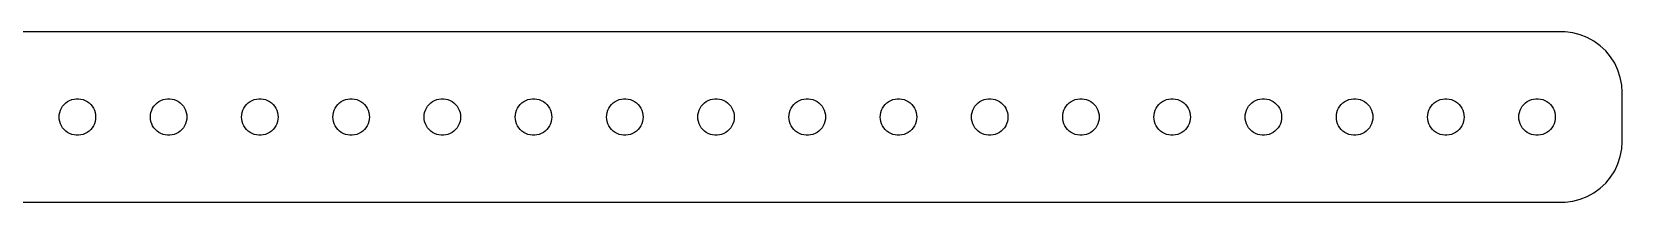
# Model space of a CAD drawing. Header units: metres. Extents: x -254 to 254, y -7 to 7.
# Drawn here: x 123.8 to 254.5, y -7 to 7 of the extents above; entities that cross this region are included whole.
import ezdxf

# ---------------------------------------------------------------- set-up
doc = ezdxf.new("R2010")
doc.units = ezdxf.units.M

msp = doc.modelspace()

# ---------------------------------------------------------------- linework, layer by layer
for p, q in [((249.814, 6.99013), (-249.814, 6.99013)), ((250.437, 6.91142), (249.814, 6.99013)), ((251.045, 6.75528), (250.437, 6.91142)), ((251.629, 6.52412), (251.045, 6.75528)), ((252.179, 6.22163), (251.629, 6.52412)), ((252.687, 5.85255), (252.179, 6.22163)), ((253.145, 5.42273), (252.687, 5.85255)), ((253.545, 4.93892), (253.145, 5.42273)), ((253.882, 4.40877), (253.545, 4.93892)), ((254.149, 3.84062), (253.882, 4.40877)), ((254.343, 3.24344), (254.149, 3.84062)), ((254.461, 2.62666), (254.343, 3.24344)), ((254.5, 2), (254.461, 2.62666)), ((126.696, 1.26648), (126.861, 1.35724)), ((126.861, 1.35724), (127.036, 1.42657)), ((127.036, 1.42657), (127.219, 1.47342)), ((127.219, 1.47342), (127.406, 1.49704)), ((127.406, 1.49704), (127.594, 1.49704)), ((127.594, 1.49704), (127.781, 1.47342)), ((127.781, 1.47342), (127.964, 1.42657)), ((127.964, 1.42657), (128.139, 1.35724)), ((128.139, 1.35724), (128.304, 1.26648)), ((134.196, 1.26648), (134.361, 1.35724)), ((134.361, 1.35724), (134.536, 1.42657)), ((134.536, 1.42657), (134.719, 1.47342)), ((134.719, 1.47342), (134.906, 1.49704)), ((134.906, 1.49704), (135.094, 1.49704)), ((135.094, 1.49704), (135.281, 1.47342)), ((135.281, 1.47342), (135.464, 1.42657)), ((135.464, 1.42657), (135.639, 1.35724)), ((135.639, 1.35724), (135.804, 1.26648)), ((141.696, 1.26648), (141.861, 1.35724)), ((141.861, 1.35724), (142.036, 1.42657)), ((142.036, 1.42657), (142.219, 1.47342)), ((142.219, 1.47342), (142.406, 1.49704)), ((142.406, 1.49704), (142.594, 1.49704)), ((142.594, 1.49704), (142.781, 1.47342)), ((142.781, 1.47342), (142.964, 1.42657)), ((142.964, 1.42657), (143.139, 1.35724)), ((143.139, 1.35724), (143.304, 1.26648)), ((149.196, 1.26648), (149.361, 1.35724)), ((149.361, 1.35724), (149.536, 1.42657)), ((149.536, 1.42657), (149.719, 1.47342)), ((149.719, 1.47342), (149.906, 1.49704)), ((149.906, 1.49704), (150.094, 1.49704)), ((150.094, 1.49704), (150.281, 1.47342)), ((150.281, 1.47342), (150.464, 1.42657)), ((150.464, 1.42657), (150.639, 1.35724)), ((150.639, 1.35724), (150.804, 1.26648)), ((156.696, 1.26648), (156.861, 1.35724)), ((156.861, 1.35724), (157.036, 1.42657)), ((157.036, 1.42657), (157.219, 1.47342)), ((157.219, 1.47342), (157.406, 1.49704)), ((157.406, 1.49704), (157.594, 1.49704)), ((157.594, 1.49704), (157.781, 1.47342)), ((157.781, 1.47342), (157.964, 1.42657)), ((157.964, 1.42657), (158.139, 1.35724)), ((158.139, 1.35724), (158.304, 1.26648)), ((164.196, 1.26648), (164.361, 1.35724)), ((164.361, 1.35724), (164.536, 1.42657)), ((164.536, 1.42657), (164.719, 1.47342)), ((164.719, 1.47342), (164.906, 1.49704)), ((164.906, 1.49704), (165.094, 1.49704)), ((165.094, 1.49704), (165.281, 1.47342)), ((165.281, 1.47342), (165.464, 1.42657)), ((165.464, 1.42657), (165.639, 1.35724)), ((165.639, 1.35724), (165.804, 1.26648)), ((171.696, 1.26648), (171.861, 1.35724)), ((171.861, 1.35724), (172.036, 1.42657)), ((172.036, 1.42657), (172.219, 1.47342)), ((172.219, 1.47342), (172.406, 1.49704)), ((172.406, 1.49704), (172.594, 1.49704)), ((172.594, 1.49704), (172.781, 1.47342)), ((172.781, 1.47342), (172.964, 1.42657)), ((172.964, 1.42657), (173.139, 1.35724)), ((173.139, 1.35724), (173.304, 1.26648)), ((179.196, 1.26648), (179.361, 1.35724)), ((179.361, 1.35724), (179.536, 1.42657)), ((179.536, 1.42657), (179.719, 1.47342)), ((179.719, 1.47342), (179.906, 1.49704)), ((179.906, 1.49704), (180.094, 1.49704)), ((180.094, 1.49704), (180.281, 1.47342)), ((180.281, 1.47342), (180.464, 1.42657)), ((180.464, 1.42657), (180.639, 1.35724)), ((180.639, 1.35724), (180.804, 1.26648)), ((186.696, 1.26648), (186.861, 1.35724)), ((186.861, 1.35724), (187.036, 1.42657)), ((187.036, 1.42657), (187.219, 1.47342)), ((187.219, 1.47342), (187.406, 1.49704)), ((187.406, 1.49704), (187.594, 1.49704)), ((187.594, 1.49704), (187.781, 1.47342)), ((187.781, 1.47342), (187.964, 1.42657)), ((187.964, 1.42657), (188.139, 1.35724)), ((188.139, 1.35724), (188.304, 1.26648)), ((194.196, 1.26648), (194.361, 1.35724)), ((194.361, 1.35724), (194.536, 1.42657)), ((194.536, 1.42657), (194.719, 1.47342)), ((194.719, 1.47342), (194.906, 1.49704)), ((194.906, 1.49704), (195.094, 1.49704)), ((195.094, 1.49704), (195.281, 1.47342)), ((195.281, 1.47342), (195.464, 1.42657)), ((195.464, 1.42657), (195.639, 1.35724)), ((195.639, 1.35724), (195.804, 1.26648)), ((201.696, 1.26648), (201.861, 1.35724)), ((201.861, 1.35724), (202.036, 1.42657)), ((202.036, 1.42657), (202.219, 1.47342)), ((202.219, 1.47342), (202.406, 1.49704)), ((202.406, 1.49704), (202.594, 1.49704)), ((202.594, 1.49704), (202.781, 1.47342)), ((202.781, 1.47342), (202.964, 1.42657)), ((202.964, 1.42657), (203.139, 1.35724)), ((203.139, 1.35724), (203.304, 1.26648)), ((209.196, 1.26648), (209.361, 1.35724)), ((209.361, 1.35724), (209.536, 1.42657)), ((209.536, 1.42657), (209.719, 1.47342)), ((209.719, 1.47342), (209.906, 1.49704)), ((209.906, 1.49704), (210.094, 1.49704)), ((210.094, 1.49704), (210.281, 1.47342)), ((210.281, 1.47342), (210.464, 1.42657)), ((210.464, 1.42657), (210.639, 1.35724)), ((210.639, 1.35724), (210.804, 1.26648)), ((216.696, 1.26648), (216.861, 1.35724)), ((216.861, 1.35724), (217.036, 1.42657)), ((217.036, 1.42657), (217.219, 1.47342)), ((217.219, 1.47342), (217.406, 1.49704)), ((217.406, 1.49704), (217.594, 1.49704)), ((217.594, 1.49704), (217.781, 1.47342)), ((217.781, 1.47342), (217.964, 1.42657)), ((217.964, 1.42657), (218.139, 1.35724)), ((218.139, 1.35724), (218.304, 1.26648)), ((224.196, 1.26648), (224.361, 1.35724)), ((224.361, 1.35724), (224.536, 1.42657)), ((224.536, 1.42657), (224.719, 1.47342)), ((224.719, 1.47342), (224.906, 1.49704)), ((224.906, 1.49704), (225.094, 1.49704)), ((225.094, 1.49704), (225.281, 1.47342)), ((225.281, 1.47342), (225.464, 1.42657)), ((225.464, 1.42657), (225.639, 1.35724)), ((225.639, 1.35724), (225.804, 1.26648)), ((231.696, 1.26648), (231.861, 1.35724)), ((231.861, 1.35724), (232.036, 1.42657)), ((232.036, 1.42657), (232.219, 1.47342)), ((232.219, 1.47342), (232.406, 1.49704)), ((232.406, 1.49704), (232.594, 1.49704)), ((232.594, 1.49704), (232.781, 1.47342)), ((232.781, 1.47342), (232.964, 1.42657)), ((232.964, 1.42657), (233.139, 1.35724)), ((233.139, 1.35724), (233.304, 1.26648)), ((239.196, 1.26648), (239.361, 1.35724)), ((239.361, 1.35724), (239.536, 1.42657)), ((239.536, 1.42657), (239.719, 1.47342)), ((239.719, 1.47342), (239.906, 1.49704)), ((239.906, 1.49704), (240.094, 1.49704)), ((240.094, 1.49704), (240.281, 1.47342)), ((240.281, 1.47342), (240.464, 1.42657)), ((240.464, 1.42657), (240.639, 1.35724)), ((240.639, 1.35724), (240.804, 1.26648)), ((246.696, 1.26648), (246.861, 1.35724)), ((246.861, 1.35724), (247.036, 1.42657)), ((247.036, 1.42657), (247.219, 1.47342)), ((247.219, 1.47342), (247.406, 1.49704)), ((247.406, 1.49704), (247.594, 1.49704)), ((247.594, 1.49704), (247.781, 1.47342)), ((247.781, 1.47342), (247.964, 1.42657)), ((247.964, 1.42657), (248.139, 1.35724)), ((248.139, 1.35724), (248.304, 1.26648)), ((254.5, -2), (254.5, 2)), ((126, 0), (126.012, 0.187988)), ((126.012, -0.187988), (126, 0)), ((126.012, 0.187988), (126.047, 0.373032)), ((126.047, 0.373032), (126.105, 0.552185)), ((126.105, 0.552185), (126.186, 0.722626)), ((126.186, 0.722626), (126.286, 0.881668)), ((126.286, 0.881668), (126.407, 1.02681)), ((126.407, 1.02681), (126.544, 1.15576)), ((126.544, 1.15576), (126.696, 1.26648)), ((128.304, 1.26648), (128.456, 1.15576)), ((128.456, 1.15576), (128.593, 1.02681)), ((128.593, 1.02681), (128.714, 0.881668)), ((128.714, 0.881668), (128.814, 0.722626)), ((128.814, 0.722626), (128.895, 0.552185)), ((128.895, 0.552185), (128.953, 0.373032)), ((128.953, 0.373032), (128.988, 0.187988)), ((128.988, 0.187988), (129, 0)), ((129, 0), (128.988, -0.187988)), ((133.5, 0), (133.512, 0.187988)), ((133.512, -0.187988), (133.5, 0)), ((133.512, 0.187988), (133.547, 0.373032)), ((133.547, 0.373032), (133.605, 0.552185)), ((133.605, 0.552185), (133.686, 0.722626)), ((133.686, 0.722626), (133.786, 0.881668)), ((133.786, 0.881668), (133.907, 1.02681)), ((133.907, 1.02681), (134.044, 1.15576)), ((134.044, 1.15576), (134.196, 1.26648)), ((135.804, 1.26648), (135.956, 1.15576)), ((135.956, 1.15576), (136.093, 1.02681)), ((136.093, 1.02681), (136.214, 0.881668)), ((136.214, 0.881668), (136.314, 0.722626)), ((136.314, 0.722626), (136.395, 0.552185)), ((136.395, 0.552185), (136.453, 0.373032)), ((136.453, 0.373032), (136.488, 0.187988)), ((136.488, 0.187988), (136.5, 0)), ((136.5, 0), (136.488, -0.187988)), ((141, 0), (141.012, 0.187988)), ((141.012, -0.187988), (141, 0)), ((141.012, 0.187988), (141.047, 0.373032)), ((141.047, 0.373032), (141.105, 0.552185)), ((141.105, 0.552185), (141.186, 0.722626)), ((141.186, 0.722626), (141.286, 0.881668)), ((141.286, 0.881668), (141.407, 1.02681)), ((141.407, 1.02681), (141.544, 1.15576)), ((141.544, 1.15576), (141.696, 1.26648)), ((143.304, 1.26648), (143.456, 1.15576)), ((143.456, 1.15576), (143.593, 1.02681)), ((143.593, 1.02681), (143.714, 0.881668)), ((143.714, 0.881668), (143.814, 0.722626)), ((143.814, 0.722626), (143.895, 0.552185)), ((143.895, 0.552185), (143.953, 0.373032)), ((143.953, 0.373032), (143.988, 0.187988)), ((143.988, 0.187988), (144, 0)), ((144, 0), (143.988, -0.187988)), ((148.5, 0), (148.512, 0.187988)), ((148.512, -0.187988), (148.5, 0)), ((148.512, 0.187988), (148.547, 0.373032)), ((148.547, 0.373032), (148.605, 0.552185)), ((148.605, 0.552185), (148.686, 0.722626)), ((148.686, 0.722626), (148.786, 0.881668)), ((148.786, 0.881668), (148.907, 1.02681)), ((148.907, 1.02681), (149.044, 1.15576)), ((149.044, 1.15576), (149.196, 1.26648)), ((150.804, 1.26648), (150.956, 1.15576)), ((150.956, 1.15576), (151.093, 1.02681)), ((151.093, 1.02681), (151.214, 0.881668)), ((151.214, 0.881668), (151.314, 0.722626)), ((151.314, 0.722626), (151.395, 0.552185)), ((151.395, 0.552185), (151.453, 0.373032)), ((151.453, 0.373032), (151.488, 0.187988)), ((151.488, 0.187988), (151.5, 0)), ((151.5, 0), (151.488, -0.187988)), ((156, 0), (156.012, 0.187988)), ((156.012, -0.187988), (156, 0)), ((156.012, 0.187988), (156.047, 0.373032)), ((156.047, 0.373032), (156.105, 0.552185)), ((156.105, 0.552185), (156.186, 0.722626)), ((156.186, 0.722626), (156.286, 0.881668)), ((156.286, 0.881668), (156.407, 1.02681)), ((156.407, 1.02681), (156.544, 1.15576)), ((156.544, 1.15576), (156.696, 1.26648)), ((158.304, 1.26648), (158.456, 1.15576)), ((158.456, 1.15576), (158.593, 1.02681)), ((158.593, 1.02681), (158.714, 0.881668)), ((158.714, 0.881668), (158.814, 0.722626)), ((158.814, 0.722626), (158.895, 0.552185)), ((158.895, 0.552185), (158.953, 0.373032)), ((158.953, 0.373032), (158.988, 0.187988)), ((158.988, 0.187988), (159, 0)), ((159, 0), (158.988, -0.187988)), ((163.5, 0), (163.512, 0.187988)), ((163.512, -0.187988), (163.5, 0)), ((163.512, 0.187988), (163.547, 0.373032)), ((163.547, 0.373032), (163.605, 0.552185)), ((163.605, 0.552185), (163.686, 0.722626)), ((163.686, 0.722626), (163.786, 0.881668)), ((163.786, 0.881668), (163.907, 1.02681)), ((163.907, 1.02681), (164.044, 1.15576)), ((164.044, 1.15576), (164.196, 1.26648)), ((165.804, 1.26648), (165.956, 1.15576)), ((165.956, 1.15576), (166.093, 1.02681)), ((166.093, 1.02681), (166.214, 0.881668)), ((166.214, 0.881668), (166.314, 0.722626)), ((166.314, 0.722626), (166.395, 0.552185)), ((166.395, 0.552185), (166.453, 0.373032)), ((166.453, 0.373032), (166.488, 0.187988)), ((166.488, 0.187988), (166.5, 0)), ((166.5, 0), (166.488, -0.187988)), ((171, 0), (171.012, 0.187988)), ((171.012, -0.187988), (171, 0)), ((171.012, 0.187988), (171.047, 0.373032)), ((171.047, 0.373032), (171.105, 0.552185)), ((171.105, 0.552185), (171.186, 0.722626)), ((171.186, 0.722626), (171.286, 0.881668)), ((171.286, 0.881668), (171.407, 1.02681)), ((171.407, 1.02681), (171.544, 1.15576)), ((171.544, 1.15576), (171.696, 1.26648)), ((173.304, 1.26648), (173.456, 1.15576)), ((173.456, 1.15576), (173.593, 1.02681)), ((173.593, 1.02681), (173.714, 0.881668)), ((173.714, 0.881668), (173.814, 0.722626)), ((173.814, 0.722626), (173.895, 0.552185)), ((173.895, 0.552185), (173.953, 0.373032)), ((173.953, 0.373032), (173.988, 0.187988)), ((173.988, 0.187988), (174, 0)), ((174, 0), (173.988, -0.187988)), ((178.5, 0), (178.512, 0.187988)), ((178.512, -0.187988), (178.5, 0)), ((178.512, 0.187988), (178.547, 0.373032)), ((178.547, 0.373032), (178.605, 0.552185)), ((178.605, 0.552185), (178.686, 0.722626)), ((178.686, 0.722626), (178.786, 0.881668)), ((178.786, 0.881668), (178.907, 1.02681)), ((178.907, 1.02681), (179.044, 1.15576)), ((179.044, 1.15576), (179.196, 1.26648)), ((180.804, 1.26648), (180.956, 1.15576)), ((180.956, 1.15576), (181.093, 1.02681)), ((181.093, 1.02681), (181.214, 0.881668)), ((181.214, 0.881668), (181.314, 0.722626)), ((181.314, 0.722626), (181.395, 0.552185)), ((181.395, 0.552185), (181.453, 0.373032)), ((181.453, 0.373032), (181.488, 0.187988)), ((181.488, 0.187988), (181.5, 0)), ((181.5, 0), (181.488, -0.187988)), ((186, 0), (186.012, 0.187988)), ((186.012, -0.187988), (186, 0)), ((186.012, 0.187988), (186.047, 0.373032)), ((186.047, 0.373032), (186.105, 0.552185)), ((186.105, 0.552185), (186.186, 0.722626)), ((186.186, 0.722626), (186.286, 0.881668)), ((186.286, 0.881668), (186.407, 1.02681)), ((186.407, 1.02681), (186.544, 1.15576)), ((186.544, 1.15576), (186.696, 1.26648)), ((188.304, 1.26648), (188.456, 1.15576)), ((188.456, 1.15576), (188.593, 1.02681)), ((188.593, 1.02681), (188.714, 0.881668)), ((188.714, 0.881668), (188.814, 0.722626)), ((188.814, 0.722626), (188.895, 0.552185)), ((188.895, 0.552185), (188.953, 0.373032)), ((188.953, 0.373032), (188.988, 0.187988)), ((188.988, 0.187988), (189, 0)), ((189, 0), (188.988, -0.187988)), ((193.5, 0), (193.512, 0.187988)), ((193.512, -0.187988), (193.5, 0)), ((193.512, 0.187988), (193.547, 0.373032)), ((193.547, 0.373032), (193.605, 0.552185)), ((193.605, 0.552185), (193.686, 0.722626)), ((193.686, 0.722626), (193.786, 0.881668)), ((193.786, 0.881668), (193.907, 1.02681)), ((193.907, 1.02681), (194.044, 1.15576)), ((194.044, 1.15576), (194.196, 1.26648)), ((195.804, 1.26648), (195.956, 1.15576)), ((195.956, 1.15576), (196.093, 1.02681)), ((196.093, 1.02681), (196.214, 0.881668)), ((196.214, 0.881668), (196.314, 0.722626)), ((196.314, 0.722626), (196.395, 0.552185)), ((196.395, 0.552185), (196.453, 0.373032)), ((196.453, 0.373032), (196.488, 0.187988)), ((196.488, 0.187988), (196.5, 0)), ((196.5, 0), (196.488, -0.187988)), ((201, 0), (201.012, 0.187988)), ((201.012, -0.187988), (201, 0)), ((201.012, 0.187988), (201.047, 0.373032)), ((201.047, 0.373032), (201.105, 0.552185)), ((201.105, 0.552185), (201.186, 0.722626)), ((201.186, 0.722626), (201.286, 0.881668)), ((201.286, 0.881668), (201.407, 1.02681)), ((201.407, 1.02681), (201.544, 1.15576)), ((201.544, 1.15576), (201.696, 1.26648)), ((203.304, 1.26648), (203.456, 1.15576)), ((203.456, 1.15576), (203.593, 1.02681)), ((203.593, 1.02681), (203.714, 0.881668)), ((203.714, 0.881668), (203.814, 0.722626)), ((203.814, 0.722626), (203.895, 0.552185)), ((203.895, 0.552185), (203.953, 0.373032)), ((203.953, 0.373032), (203.988, 0.187988)), ((203.988, 0.187988), (204, 0)), ((204, 0), (203.988, -0.187988)), ((208.5, 0), (208.512, 0.187988)), ((208.512, -0.187988), (208.5, 0)), ((208.512, 0.187988), (208.547, 0.373032)), ((208.547, 0.373032), (208.605, 0.552185)), ((208.605, 0.552185), (208.686, 0.722626)), ((208.686, 0.722626), (208.786, 0.881668)), ((208.786, 0.881668), (208.907, 1.02681)), ((208.907, 1.02681), (209.044, 1.15576)), ((209.044, 1.15576), (209.196, 1.26648)), ((210.804, 1.26648), (210.956, 1.15576)), ((210.956, 1.15576), (211.093, 1.02681)), ((211.093, 1.02681), (211.214, 0.881668)), ((211.214, 0.881668), (211.314, 0.722626)), ((211.314, 0.722626), (211.395, 0.552185)), ((211.395, 0.552185), (211.453, 0.373032)), ((211.453, 0.373032), (211.488, 0.187988)), ((211.488, 0.187988), (211.5, 0)), ((211.5, 0), (211.488, -0.187988)), ((216, 0), (216.012, 0.187988)), ((216.012, -0.187988), (216, 0)), ((216.012, 0.187988), (216.047, 0.373032)), ((216.047, 0.373032), (216.105, 0.552185)), ((216.105, 0.552185), (216.186, 0.722626)), ((216.186, 0.722626), (216.286, 0.881668)), ((216.286, 0.881668), (216.407, 1.02681)), ((216.407, 1.02681), (216.544, 1.15576)), ((216.544, 1.15576), (216.696, 1.26648)), ((218.304, 1.26648), (218.456, 1.15576)), ((218.456, 1.15576), (218.593, 1.02681)), ((218.593, 1.02681), (218.714, 0.881668)), ((218.714, 0.881668), (218.814, 0.722626)), ((218.814, 0.722626), (218.895, 0.552185)), ((218.895, 0.552185), (218.953, 0.373032)), ((218.953, 0.373032), (218.988, 0.187988)), ((218.988, 0.187988), (219, 0)), ((219, 0), (218.988, -0.187988)), ((223.5, 0), (223.512, 0.187988)), ((223.512, -0.187988), (223.5, 0)), ((223.512, 0.187988), (223.547, 0.373032)), ((223.547, 0.373032), (223.605, 0.552185)), ((223.605, 0.552185), (223.686, 0.722626)), ((223.686, 0.722626), (223.786, 0.881668)), ((223.786, 0.881668), (223.907, 1.02681)), ((223.907, 1.02681), (224.044, 1.15576)), ((224.044, 1.15576), (224.196, 1.26648)), ((225.804, 1.26648), (225.956, 1.15576)), ((225.956, 1.15576), (226.093, 1.02681)), ((226.093, 1.02681), (226.214, 0.881668)), ((226.214, 0.881668), (226.314, 0.722626)), ((226.314, 0.722626), (226.395, 0.552185)), ((226.395, 0.552185), (226.453, 0.373032)), ((226.453, 0.373032), (226.488, 0.187988)), ((226.488, 0.187988), (226.5, 0)), ((226.5, 0), (226.488, -0.187988)), ((231, 0), (231.012, 0.187988)), ((231.012, -0.187988), (231, 0)), ((231.012, 0.187988), (231.047, 0.373032)), ((231.047, 0.373032), (231.105, 0.552185)), ((231.105, 0.552185), (231.186, 0.722626)), ((231.186, 0.722626), (231.286, 0.881668)), ((231.286, 0.881668), (231.407, 1.02681)), ((231.407, 1.02681), (231.544, 1.15576)), ((231.544, 1.15576), (231.696, 1.26648)), ((233.304, 1.26648), (233.456, 1.15576)), ((233.456, 1.15576), (233.593, 1.02681)), ((233.593, 1.02681), (233.714, 0.881668)), ((233.714, 0.881668), (233.814, 0.722626)), ((233.814, 0.722626), (233.895, 0.552185)), ((233.895, 0.552185), (233.953, 0.373032)), ((233.953, 0.373032), (233.988, 0.187988)), ((233.988, 0.187988), (234, 0)), ((234, 0), (233.988, -0.187988)), ((238.5, 0), (238.512, 0.187988)), ((238.512, -0.187988), (238.5, 0)), ((238.512, 0.187988), (238.547, 0.373032)), ((238.547, 0.373032), (238.605, 0.552185)), ((238.605, 0.552185), (238.686, 0.722626)), ((238.686, 0.722626), (238.786, 0.881668)), ((238.786, 0.881668), (238.907, 1.02681)), ((238.907, 1.02681), (239.044, 1.15576)), ((239.044, 1.15576), (239.196, 1.26648)), ((240.804, 1.26648), (240.956, 1.15576)), ((240.956, 1.15576), (241.093, 1.02681)), ((241.093, 1.02681), (241.214, 0.881668)), ((241.214, 0.881668), (241.314, 0.722626)), ((241.314, 0.722626), (241.395, 0.552185)), ((241.395, 0.552185), (241.453, 0.373032)), ((241.453, 0.373032), (241.488, 0.187988)), ((241.488, 0.187988), (241.5, 0)), ((241.5, 0), (241.488, -0.187988)), ((246, 0), (246.012, 0.187988)), ((246.012, -0.187988), (246, 0)), ((246.012, 0.187988), (246.047, 0.373032)), ((246.047, 0.373032), (246.105, 0.552185)), ((246.105, 0.552185), (246.186, 0.722626)), ((246.186, 0.722626), (246.286, 0.881668)), ((246.286, 0.881668), (246.407, 1.02681)), ((246.407, 1.02681), (246.544, 1.15576)), ((246.544, 1.15576), (246.696, 1.26648)), ((248.304, 1.26648), (248.456, 1.15576)), ((248.456, 1.15576), (248.593, 1.02681)), ((248.593, 1.02681), (248.714, 0.881668)), ((248.714, 0.881668), (248.814, 0.722626)), ((248.814, 0.722626), (248.895, 0.552185)), ((248.895, 0.552185), (248.953, 0.373032)), ((248.953, 0.373032), (248.988, 0.187988)), ((248.988, 0.187988), (249, 0)), ((249, 0), (248.988, -0.187988)), ((126.047, -0.373032), (126.012, -0.187988)), ((126.105, -0.552185), (126.047, -0.373032)), ((126.186, -0.722626), (126.105, -0.552185)), ((126.286, -0.881668), (126.186, -0.722626)), ((126.407, -1.02681), (126.286, -0.881668)), ((126.544, -1.15576), (126.407, -1.02681)), ((126.696, -1.26648), (126.544, -1.15576)), ((126.861, -1.35724), (126.696, -1.26648)), ((128.304, -1.26648), (128.139, -1.35724)), ((128.456, -1.15576), (128.304, -1.26648)), ((128.593, -1.02681), (128.456, -1.15576)), ((128.714, -0.881668), (128.593, -1.02681)), ((128.814, -0.722626), (128.714, -0.881668)), ((128.895, -0.552185), (128.814, -0.722626)), ((128.953, -0.373032), (128.895, -0.552185)), ((128.988, -0.187988), (128.953, -0.373032)), ((133.547, -0.373032), (133.512, -0.187988)), ((133.605, -0.552185), (133.547, -0.373032)), ((133.686, -0.722626), (133.605, -0.552185)), ((133.786, -0.881668), (133.686, -0.722626)), ((133.907, -1.02681), (133.786, -0.881668)), ((134.044, -1.15576), (133.907, -1.02681)), ((134.196, -1.26648), (134.044, -1.15576)), ((134.361, -1.35724), (134.196, -1.26648)), ((135.804, -1.26648), (135.639, -1.35724)), ((135.956, -1.15576), (135.804, -1.26648)), ((136.093, -1.02681), (135.956, -1.15576)), ((136.214, -0.881668), (136.093, -1.02681)), ((136.314, -0.722626), (136.214, -0.881668)), ((136.395, -0.552185), (136.314, -0.722626)), ((136.453, -0.373032), (136.395, -0.552185)), ((136.488, -0.187988), (136.453, -0.373032)), ((141.047, -0.373032), (141.012, -0.187988)), ((141.105, -0.552185), (141.047, -0.373032)), ((141.186, -0.722626), (141.105, -0.552185)), ((141.286, -0.881668), (141.186, -0.722626)), ((141.407, -1.02681), (141.286, -0.881668)), ((141.544, -1.15576), (141.407, -1.02681)), ((141.696, -1.26648), (141.544, -1.15576)), ((141.861, -1.35724), (141.696, -1.26648)), ((143.304, -1.26648), (143.139, -1.35724)), ((143.456, -1.15576), (143.304, -1.26648)), ((143.593, -1.02681), (143.456, -1.15576)), ((143.714, -0.881668), (143.593, -1.02681)), ((143.814, -0.722626), (143.714, -0.881668)), ((143.895, -0.552185), (143.814, -0.722626)), ((143.953, -0.373032), (143.895, -0.552185)), ((143.988, -0.187988), (143.953, -0.373032)), ((148.547, -0.373032), (148.512, -0.187988)), ((148.605, -0.552185), (148.547, -0.373032)), ((148.686, -0.722626), (148.605, -0.552185)), ((148.786, -0.881668), (148.686, -0.722626)), ((148.907, -1.02681), (148.786, -0.881668)), ((149.044, -1.15576), (148.907, -1.02681)), ((149.196, -1.26648), (149.044, -1.15576)), ((149.361, -1.35724), (149.196, -1.26648)), ((150.804, -1.26648), (150.639, -1.35724)), ((150.956, -1.15576), (150.804, -1.26648)), ((151.093, -1.02681), (150.956, -1.15576)), ((151.214, -0.881668), (151.093, -1.02681)), ((151.314, -0.722626), (151.214, -0.881668)), ((151.395, -0.552185), (151.314, -0.722626)), ((151.453, -0.373032), (151.395, -0.552185)), ((151.488, -0.187988), (151.453, -0.373032)), ((156.047, -0.373032), (156.012, -0.187988)), ((156.105, -0.552185), (156.047, -0.373032)), ((156.186, -0.722626), (156.105, -0.552185)), ((156.286, -0.881668), (156.186, -0.722626)), ((156.407, -1.02681), (156.286, -0.881668)), ((156.544, -1.15576), (156.407, -1.02681)), ((156.696, -1.26648), (156.544, -1.15576)), ((156.861, -1.35724), (156.696, -1.26648)), ((158.304, -1.26648), (158.139, -1.35724)), ((158.456, -1.15576), (158.304, -1.26648)), ((158.593, -1.02681), (158.456, -1.15576)), ((158.714, -0.881668), (158.593, -1.02681)), ((158.814, -0.722626), (158.714, -0.881668)), ((158.895, -0.552185), (158.814, -0.722626)), ((158.953, -0.373032), (158.895, -0.552185)), ((158.988, -0.187988), (158.953, -0.373032)), ((163.547, -0.373032), (163.512, -0.187988)), ((163.605, -0.552185), (163.547, -0.373032)), ((163.686, -0.722626), (163.605, -0.552185)), ((163.786, -0.881668), (163.686, -0.722626)), ((163.907, -1.02681), (163.786, -0.881668)), ((164.044, -1.15576), (163.907, -1.02681)), ((164.196, -1.26648), (164.044, -1.15576)), ((164.361, -1.35724), (164.196, -1.26648)), ((165.804, -1.26648), (165.639, -1.35724)), ((165.956, -1.15576), (165.804, -1.26648)), ((166.093, -1.02681), (165.956, -1.15576)), ((166.214, -0.881668), (166.093, -1.02681)), ((166.314, -0.722626), (166.214, -0.881668)), ((166.395, -0.552185), (166.314, -0.722626)), ((166.453, -0.373032), (166.395, -0.552185)), ((166.488, -0.187988), (166.453, -0.373032)), ((171.047, -0.373032), (171.012, -0.187988)), ((171.105, -0.552185), (171.047, -0.373032)), ((171.186, -0.722626), (171.105, -0.552185)), ((171.286, -0.881668), (171.186, -0.722626)), ((171.407, -1.02681), (171.286, -0.881668)), ((171.544, -1.15576), (171.407, -1.02681)), ((171.696, -1.26648), (171.544, -1.15576)), ((171.861, -1.35724), (171.696, -1.26648)), ((173.304, -1.26648), (173.139, -1.35724)), ((173.456, -1.15576), (173.304, -1.26648)), ((173.593, -1.02681), (173.456, -1.15576)), ((173.714, -0.881668), (173.593, -1.02681)), ((173.814, -0.722626), (173.714, -0.881668)), ((173.895, -0.552185), (173.814, -0.722626)), ((173.953, -0.373032), (173.895, -0.552185)), ((173.988, -0.187988), (173.953, -0.373032)), ((178.547, -0.373032), (178.512, -0.187988)), ((178.605, -0.552185), (178.547, -0.373032)), ((178.686, -0.722626), (178.605, -0.552185)), ((178.786, -0.881668), (178.686, -0.722626)), ((178.907, -1.02681), (178.786, -0.881668)), ((179.044, -1.15576), (178.907, -1.02681)), ((179.196, -1.26648), (179.044, -1.15576)), ((179.361, -1.35724), (179.196, -1.26648)), ((180.804, -1.26648), (180.639, -1.35724)), ((180.956, -1.15576), (180.804, -1.26648)), ((181.093, -1.02681), (180.956, -1.15576)), ((181.214, -0.881668), (181.093, -1.02681)), ((181.314, -0.722626), (181.214, -0.881668)), ((181.395, -0.552185), (181.314, -0.722626)), ((181.453, -0.373032), (181.395, -0.552185)), ((181.488, -0.187988), (181.453, -0.373032)), ((186.047, -0.373032), (186.012, -0.187988)), ((186.105, -0.552185), (186.047, -0.373032)), ((186.186, -0.722626), (186.105, -0.552185)), ((186.286, -0.881668), (186.186, -0.722626)), ((186.407, -1.02681), (186.286, -0.881668)), ((186.544, -1.15576), (186.407, -1.02681)), ((186.696, -1.26648), (186.544, -1.15576)), ((186.861, -1.35724), (186.696, -1.26648)), ((188.304, -1.26648), (188.139, -1.35724)), ((188.456, -1.15576), (188.304, -1.26648)), ((188.593, -1.02681), (188.456, -1.15576)), ((188.714, -0.881668), (188.593, -1.02681)), ((188.814, -0.722626), (188.714, -0.881668)), ((188.895, -0.552185), (188.814, -0.722626)), ((188.953, -0.373032), (188.895, -0.552185)), ((188.988, -0.187988), (188.953, -0.373032)), ((193.547, -0.373032), (193.512, -0.187988)), ((193.605, -0.552185), (193.547, -0.373032)), ((193.686, -0.722626), (193.605, -0.552185)), ((193.786, -0.881668), (193.686, -0.722626)), ((193.907, -1.02681), (193.786, -0.881668)), ((194.044, -1.15576), (193.907, -1.02681)), ((194.196, -1.26648), (194.044, -1.15576)), ((194.361, -1.35724), (194.196, -1.26648)), ((195.804, -1.26648), (195.639, -1.35724)), ((195.956, -1.15576), (195.804, -1.26648)), ((196.093, -1.02681), (195.956, -1.15576)), ((196.214, -0.881668), (196.093, -1.02681)), ((196.314, -0.722626), (196.214, -0.881668)), ((196.395, -0.552185), (196.314, -0.722626)), ((196.453, -0.373032), (196.395, -0.552185)), ((196.488, -0.187988), (196.453, -0.373032)), ((201.047, -0.373032), (201.012, -0.187988)), ((201.105, -0.552185), (201.047, -0.373032)), ((201.186, -0.722626), (201.105, -0.552185)), ((201.286, -0.881668), (201.186, -0.722626)), ((201.407, -1.02681), (201.286, -0.881668)), ((201.544, -1.15576), (201.407, -1.02681)), ((201.696, -1.26648), (201.544, -1.15576)), ((201.861, -1.35724), (201.696, -1.26648)), ((203.304, -1.26648), (203.139, -1.35724)), ((203.456, -1.15576), (203.304, -1.26648)), ((203.593, -1.02681), (203.456, -1.15576)), ((203.714, -0.881668), (203.593, -1.02681)), ((203.814, -0.722626), (203.714, -0.881668)), ((203.895, -0.552185), (203.814, -0.722626)), ((203.953, -0.373032), (203.895, -0.552185)), ((203.988, -0.187988), (203.953, -0.373032)), ((208.547, -0.373032), (208.512, -0.187988)), ((208.605, -0.552185), (208.547, -0.373032)), ((208.686, -0.722626), (208.605, -0.552185)), ((208.786, -0.881668), (208.686, -0.722626)), ((208.907, -1.02681), (208.786, -0.881668)), ((209.044, -1.15576), (208.907, -1.02681)), ((209.196, -1.26648), (209.044, -1.15576)), ((209.361, -1.35724), (209.196, -1.26648)), ((210.804, -1.26648), (210.639, -1.35724)), ((210.956, -1.15576), (210.804, -1.26648)), ((211.093, -1.02681), (210.956, -1.15576)), ((211.214, -0.881668), (211.093, -1.02681)), ((211.314, -0.722626), (211.214, -0.881668)), ((211.395, -0.552185), (211.314, -0.722626)), ((211.453, -0.373032), (211.395, -0.552185)), ((211.488, -0.187988), (211.453, -0.373032)), ((216.047, -0.373032), (216.012, -0.187988)), ((216.105, -0.552185), (216.047, -0.373032)), ((216.186, -0.722626), (216.105, -0.552185)), ((216.286, -0.881668), (216.186, -0.722626)), ((216.407, -1.02681), (216.286, -0.881668)), ((216.544, -1.15576), (216.407, -1.02681)), ((216.696, -1.26648), (216.544, -1.15576)), ((216.861, -1.35724), (216.696, -1.26648)), ((218.304, -1.26648), (218.139, -1.35724)), ((218.456, -1.15576), (218.304, -1.26648)), ((218.593, -1.02681), (218.456, -1.15576)), ((218.714, -0.881668), (218.593, -1.02681)), ((218.814, -0.722626), (218.714, -0.881668)), ((218.895, -0.552185), (218.814, -0.722626)), ((218.953, -0.373032), (218.895, -0.552185)), ((218.988, -0.187988), (218.953, -0.373032)), ((223.547, -0.373032), (223.512, -0.187988)), ((223.605, -0.552185), (223.547, -0.373032)), ((223.686, -0.722626), (223.605, -0.552185)), ((223.786, -0.881668), (223.686, -0.722626)), ((223.907, -1.02681), (223.786, -0.881668)), ((224.044, -1.15576), (223.907, -1.02681)), ((224.196, -1.26648), (224.044, -1.15576)), ((224.361, -1.35724), (224.196, -1.26648)), ((225.804, -1.26648), (225.639, -1.35724)), ((225.956, -1.15576), (225.804, -1.26648)), ((226.093, -1.02681), (225.956, -1.15576)), ((226.214, -0.881668), (226.093, -1.02681)), ((226.314, -0.722626), (226.214, -0.881668)), ((226.395, -0.552185), (226.314, -0.722626)), ((226.453, -0.373032), (226.395, -0.552185)), ((226.488, -0.187988), (226.453, -0.373032)), ((231.047, -0.373032), (231.012, -0.187988)), ((231.105, -0.552185), (231.047, -0.373032)), ((231.186, -0.722626), (231.105, -0.552185)), ((231.286, -0.881668), (231.186, -0.722626)), ((231.407, -1.02681), (231.286, -0.881668)), ((231.544, -1.15576), (231.407, -1.02681)), ((231.696, -1.26648), (231.544, -1.15576)), ((231.861, -1.35724), (231.696, -1.26648)), ((233.304, -1.26648), (233.139, -1.35724)), ((233.456, -1.15576), (233.304, -1.26648)), ((233.593, -1.02681), (233.456, -1.15576)), ((233.714, -0.881668), (233.593, -1.02681)), ((233.814, -0.722626), (233.714, -0.881668)), ((233.895, -0.552185), (233.814, -0.722626)), ((233.953, -0.373032), (233.895, -0.552185)), ((233.988, -0.187988), (233.953, -0.373032)), ((238.547, -0.373032), (238.512, -0.187988)), ((238.605, -0.552185), (238.547, -0.373032)), ((238.686, -0.722626), (238.605, -0.552185)), ((238.786, -0.881668), (238.686, -0.722626)), ((238.907, -1.02681), (238.786, -0.881668)), ((239.044, -1.15576), (238.907, -1.02681)), ((239.196, -1.26648), (239.044, -1.15576)), ((239.361, -1.35724), (239.196, -1.26648)), ((240.804, -1.26648), (240.639, -1.35724)), ((240.956, -1.15576), (240.804, -1.26648)), ((241.093, -1.02681), (240.956, -1.15576)), ((241.214, -0.881668), (241.093, -1.02681)), ((241.314, -0.722626), (241.214, -0.881668)), ((241.395, -0.552185), (241.314, -0.722626)), ((241.453, -0.373032), (241.395, -0.552185)), ((241.488, -0.187988), (241.453, -0.373032)), ((246.047, -0.373032), (246.012, -0.187988)), ((246.105, -0.552185), (246.047, -0.373032)), ((246.186, -0.722626), (246.105, -0.552185)), ((246.286, -0.881668), (246.186, -0.722626)), ((246.407, -1.02681), (246.286, -0.881668)), ((246.544, -1.15576), (246.407, -1.02681)), ((246.696, -1.26648), (246.544, -1.15576)), ((246.861, -1.35724), (246.696, -1.26648)), ((248.304, -1.26648), (248.139, -1.35724)), ((248.456, -1.15576), (248.304, -1.26648)), ((248.593, -1.02681), (248.456, -1.15576)), ((248.714, -0.881668), (248.593, -1.02681)), ((248.814, -0.722626), (248.714, -0.881668)), ((248.895, -0.552185), (248.814, -0.722626)), ((248.953, -0.373032), (248.895, -0.552185)), ((248.988, -0.187988), (248.953, -0.373032)), ((127.036, -1.42657), (126.861, -1.35724)), ((127.219, -1.47342), (127.036, -1.42657)), ((127.406, -1.49704), (127.219, -1.47342)), ((127.594, -1.49704), (127.406, -1.49704)), ((127.781, -1.47342), (127.594, -1.49704)), ((127.964, -1.42657), (127.781, -1.47342)), ((128.139, -1.35724), (127.964, -1.42657)), ((134.536, -1.42657), (134.361, -1.35724)), ((134.719, -1.47342), (134.536, -1.42657)), ((134.906, -1.49704), (134.719, -1.47342)), ((135.094, -1.49704), (134.906, -1.49704)), ((135.281, -1.47342), (135.094, -1.49704)), ((135.464, -1.42657), (135.281, -1.47342)), ((135.639, -1.35724), (135.464, -1.42657)), ((142.036, -1.42657), (141.861, -1.35724)), ((142.219, -1.47342), (142.036, -1.42657)), ((142.406, -1.49704), (142.219, -1.47342)), ((142.594, -1.49704), (142.406, -1.49704)), ((142.781, -1.47342), (142.594, -1.49704)), ((142.964, -1.42657), (142.781, -1.47342)), ((143.139, -1.35724), (142.964, -1.42657)), ((149.536, -1.42657), (149.361, -1.35724)), ((149.719, -1.47342), (149.536, -1.42657)), ((149.906, -1.49704), (149.719, -1.47342)), ((150.094, -1.49704), (149.906, -1.49704)), ((150.281, -1.47342), (150.094, -1.49704)), ((150.464, -1.42657), (150.281, -1.47342)), ((150.639, -1.35724), (150.464, -1.42657)), ((157.036, -1.42657), (156.861, -1.35724)), ((157.219, -1.47342), (157.036, -1.42657)), ((157.406, -1.49704), (157.219, -1.47342)), ((157.594, -1.49704), (157.406, -1.49704)), ((157.781, -1.47342), (157.594, -1.49704)), ((157.964, -1.42657), (157.781, -1.47342)), ((158.139, -1.35724), (157.964, -1.42657)), ((164.536, -1.42657), (164.361, -1.35724)), ((164.719, -1.47342), (164.536, -1.42657)), ((164.906, -1.49704), (164.719, -1.47342)), ((165.094, -1.49704), (164.906, -1.49704)), ((165.281, -1.47342), (165.094, -1.49704)), ((165.464, -1.42657), (165.281, -1.47342)), ((165.639, -1.35724), (165.464, -1.42657)), ((172.036, -1.42657), (171.861, -1.35724)), ((172.219, -1.47342), (172.036, -1.42657)), ((172.406, -1.49704), (172.219, -1.47342)), ((172.594, -1.49704), (172.406, -1.49704)), ((172.781, -1.47342), (172.594, -1.49704)), ((172.964, -1.42657), (172.781, -1.47342)), ((173.139, -1.35724), (172.964, -1.42657)), ((179.536, -1.42657), (179.361, -1.35724)), ((179.719, -1.47342), (179.536, -1.42657)), ((179.906, -1.49704), (179.719, -1.47342)), ((180.094, -1.49704), (179.906, -1.49704)), ((180.281, -1.47342), (180.094, -1.49704)), ((180.464, -1.42657), (180.281, -1.47342)), ((180.639, -1.35724), (180.464, -1.42657)), ((187.036, -1.42657), (186.861, -1.35724)), ((187.219, -1.47342), (187.036, -1.42657)), ((187.406, -1.49704), (187.219, -1.47342)), ((187.594, -1.49704), (187.406, -1.49704)), ((187.781, -1.47342), (187.594, -1.49704)), ((187.964, -1.42657), (187.781, -1.47342)), ((188.139, -1.35724), (187.964, -1.42657)), ((194.536, -1.42657), (194.361, -1.35724)), ((194.719, -1.47342), (194.536, -1.42657)), ((194.906, -1.49704), (194.719, -1.47342)), ((195.094, -1.49704), (194.906, -1.49704)), ((195.281, -1.47342), (195.094, -1.49704)), ((195.464, -1.42657), (195.281, -1.47342)), ((195.639, -1.35724), (195.464, -1.42657)), ((202.036, -1.42657), (201.861, -1.35724)), ((202.219, -1.47342), (202.036, -1.42657)), ((202.406, -1.49704), (202.219, -1.47342)), ((202.594, -1.49704), (202.406, -1.49704)), ((202.781, -1.47342), (202.594, -1.49704)), ((202.964, -1.42657), (202.781, -1.47342)), ((203.139, -1.35724), (202.964, -1.42657)), ((209.536, -1.42657), (209.361, -1.35724)), ((209.719, -1.47342), (209.536, -1.42657)), ((209.906, -1.49704), (209.719, -1.47342)), ((210.094, -1.49704), (209.906, -1.49704)), ((210.281, -1.47342), (210.094, -1.49704)), ((210.464, -1.42657), (210.281, -1.47342)), ((210.639, -1.35724), (210.464, -1.42657)), ((217.036, -1.42657), (216.861, -1.35724)), ((217.219, -1.47342), (217.036, -1.42657)), ((217.406, -1.49704), (217.219, -1.47342)), ((217.594, -1.49704), (217.406, -1.49704)), ((217.781, -1.47342), (217.594, -1.49704)), ((217.964, -1.42657), (217.781, -1.47342)), ((218.139, -1.35724), (217.964, -1.42657)), ((224.536, -1.42657), (224.361, -1.35724)), ((224.719, -1.47342), (224.536, -1.42657)), ((224.906, -1.49704), (224.719, -1.47342)), ((225.094, -1.49704), (224.906, -1.49704)), ((225.281, -1.47342), (225.094, -1.49704)), ((225.464, -1.42657), (225.281, -1.47342)), ((225.639, -1.35724), (225.464, -1.42657)), ((232.036, -1.42657), (231.861, -1.35724)), ((232.219, -1.47342), (232.036, -1.42657)), ((232.406, -1.49704), (232.219, -1.47342)), ((232.594, -1.49704), (232.406, -1.49704)), ((232.781, -1.47342), (232.594, -1.49704)), ((232.964, -1.42657), (232.781, -1.47342)), ((233.139, -1.35724), (232.964, -1.42657)), ((239.536, -1.42657), (239.361, -1.35724)), ((239.719, -1.47342), (239.536, -1.42657)), ((239.906, -1.49704), (239.719, -1.47342)), ((240.094, -1.49704), (239.906, -1.49704)), ((240.281, -1.47342), (240.094, -1.49704)), ((240.464, -1.42657), (240.281, -1.47342)), ((240.639, -1.35724), (240.464, -1.42657)), ((247.036, -1.42657), (246.861, -1.35724)), ((247.219, -1.47342), (247.036, -1.42657)), ((247.406, -1.49704), (247.219, -1.47342)), ((247.594, -1.49704), (247.406, -1.49704)), ((247.781, -1.47342), (247.594, -1.49704)), ((247.964, -1.42657), (247.781, -1.47342)), ((248.139, -1.35724), (247.964, -1.42657)), ((254.461, -2.62666), (254.5, -2)), ((253.882, -4.40877), (254.149, -3.84062)), ((254.149, -3.84062), (254.343, -3.24344)), ((254.343, -3.24344), (254.461, -2.62666)), ((253.145, -5.42273), (253.545, -4.93892)), ((253.545, -4.93892), (253.882, -4.40877)), ((251.045, -6.75528), (251.629, -6.52412)), ((251.629, -6.52412), (252.179, -6.22163)), ((252.179, -6.22163), (252.687, -5.85255)), ((252.687, -5.85255), (253.145, -5.42273)), ((-249.814, -6.99013), (249.814, -6.99013)), ((249.814, -6.99013), (250.437, -6.91142)), ((250.437, -6.91142), (251.045, -6.75528))]:
    msp.add_line(p, q)

doc.saveas('drawing.dxf')
